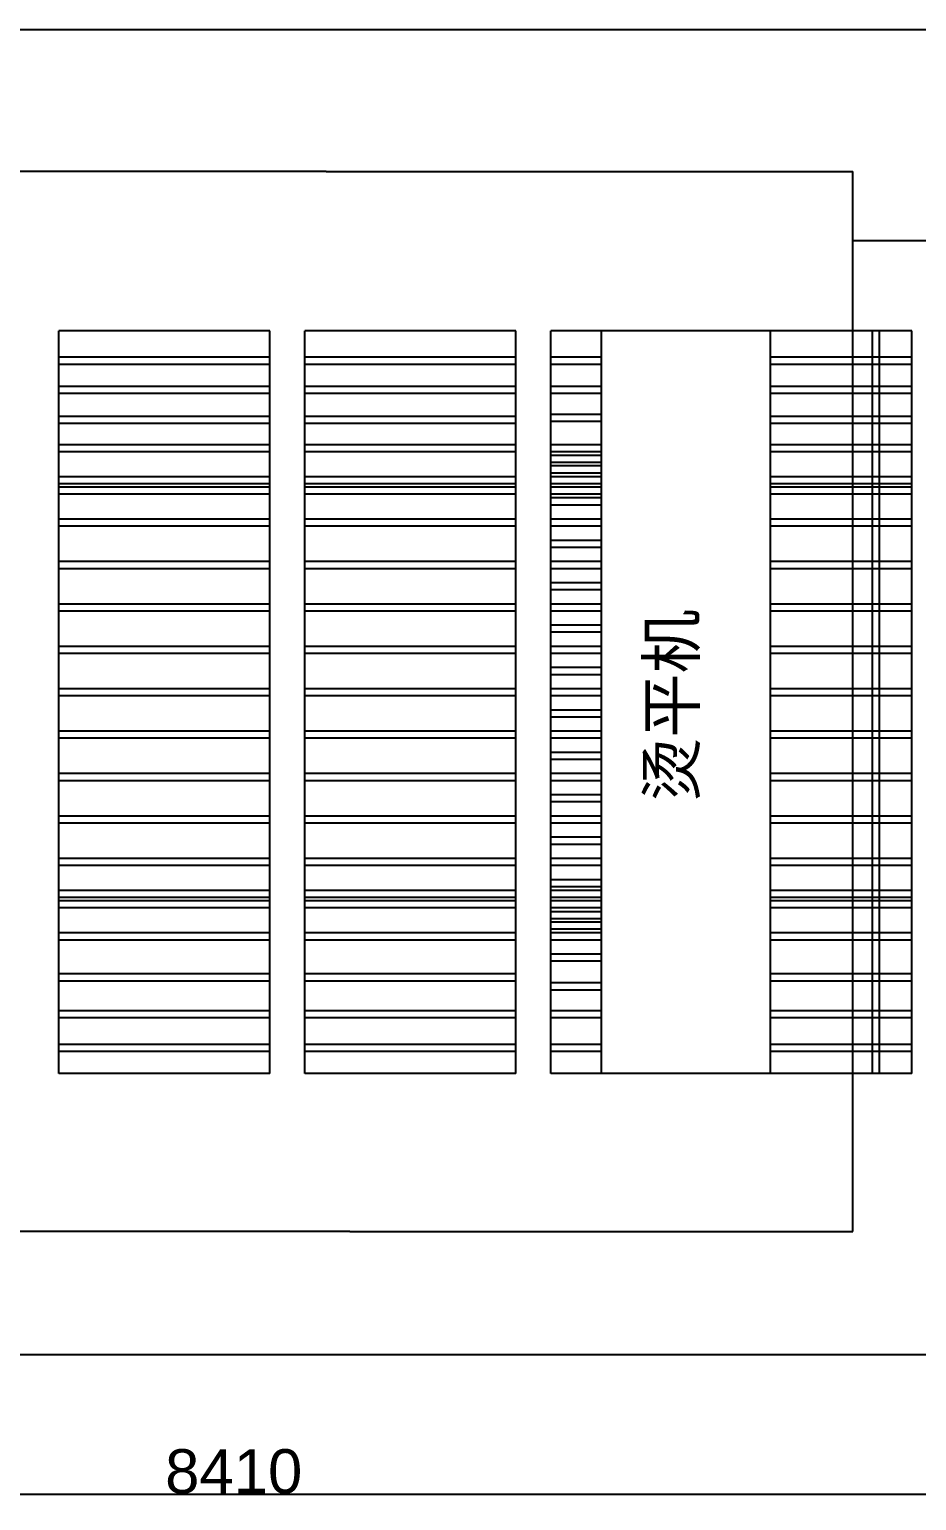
# Model space of a CAD drawing. Header units: millimetres. Extents: x 8553 to 58453, y 11523 to 43612.
# Drawn here: x 45659 to 48673, y 18245 to 23240 of the extents above; entities that cross this region are included whole.
import ezdxf

# ---------------------------------------------------------------- set-up
doc = ezdxf.new("R2010")
doc.units = ezdxf.units.MM
doc.header["$PDMODE"] = 35
for name, color, linetype in [('font_grey', 254, 'Continuous'), ('green', 122, 'Continuous'), ('tube_water', 120, 'Continuous')]:
    doc.layers.add(name, color=color, linetype=linetype)
doc.styles.get("Standard").update_dxf_attribs({"font": 'arial.ttf', "height": 150})
doc.dimstyles.new('ISO-25', dxfattribs={"dimtxt": 2.5, "dimasz": 2.5, "dimexe": 1.25, "dimexo": 0.625, "dimtad": 1, "dimtxsty": 'Standard', "dimcen": 2.5, "dimadec": 0, "dimazin": 0, "dimtfac": 1, "dimtmove": 0, "dimatfit": 3, "dimfxl": 1, "dimarcsym": 0})

# ---------------------------------------------------------------- blocks, each defined once
blk = doc.blocks.new('*D30')
at = {"layer": 'Defpoints', "color": 0, "transparency": 16777216}
for p in [(42148.1, 18740), (50558.1, 18740), (50558.1, 18266.2)]:
    blk.add_point(p, dxfattribs=at)
at = {"layer": 'font_grey', "color": 0, "lineweight": -2, "transparency": 16777216}
for p, q in [((42148.1, 18739.4), (42148.1, 18264.9)), ((50558.1, 18739.4), (50558.1, 18264.9)), ((42150.6, 18266.2), (50555.6, 18266.2))]:
    blk.add_line(p, q, dxfattribs=at)
at = {"layer": 'font_grey', "color": 0, "transparency": 16777216}
for points in [[(42150.6, 18266.6), (42150.6, 18265.8), (42148.1, 18266.2)], [(50555.6, 18266.6), (50555.6, 18265.8), (50558.1, 18266.2)]]:
    blk.add_solid(points, dxfattribs=at)
at = {"layer": 'font_grey', "color": 0, "transparency": 16777216, "insert": (46353.1, 18343.4), "char_height": 150, "attachment_point": 5}
blk.add_mtext('8410', dxfattribs=at)

msp = doc.modelspace()

# ---------------------------------------------------------------- linework, layer by layer
for p, q in [((46667.136, 22758.072), (44641.08, 22758.072)), ((46667.136, 22758.072), (48456.39, 22758.072)), ((48456.39, 19158.072), (48456.39, 22758.072)), ((45758.82, 19695.272), (45758.82, 22216.872)), ((46475.925, 22216.872), (45758.82, 22216.872)), ((46475.925, 19695.272), (46475.925, 22216.872)), ((46594.82, 19695.272), (46594.82, 22216.872)), ((47311.925, 22216.872), (46594.82, 22216.872)), ((47311.925, 19695.272), (47311.925, 22216.872)), ((47430.727, 19695.272), (47430.727, 22216.872)), ((48177.412, 22216.872), (47430.727, 22216.872)), ((47603.19, 19695.272), (47603.19, 22216.872)), ((48177.412, 19695.272), (48177.412, 22216.872)), ((48657.412, 22216.872), (48177.412, 22216.872)), ((48522.941, 19695.272), (48522.941, 22216.872)), ((48546.941, 19695.272), (48546.941, 22216.872)), ((48657.412, 19695.272), (48657.412, 22216.872)), ((46475.925, 22126.797), (45758.82, 22126.797)), ((46475.925, 22102.797), (45758.82, 22102.797)), ((45758.82, 19815.272), (45758.82, 22096.872)), ((47311.925, 22126.797), (46594.82, 22126.797)), ((47311.925, 22102.797), (46594.82, 22102.797)), ((47603.19, 22126.797), (47430.727, 22126.797)), ((47603.19, 22102.797), (47430.727, 22102.797)), ((48657.412, 22126.797), (48177.412, 22126.797)), ((48657.412, 22102.797), (48177.412, 22102.797)), ((48177.412, 19815.272), (48177.412, 22096.872)), ((46475.925, 22027.322), (45758.82, 22027.322)), ((46475.925, 22003.322), (45758.82, 22003.322)), ((47311.925, 22027.322), (46594.82, 22027.322)), ((47311.925, 22003.322), (46594.82, 22003.322)), ((47603.19, 22027.322), (47430.727, 22027.322)), ((47603.19, 22003.322), (47430.727, 22003.322)), ((48657.412, 22027.322), (48177.412, 22027.322)), ((48657.412, 22003.322), (48177.412, 22003.322)), ((47603.19, 21932.859), (47430.727, 21932.859)), ((46475.925, 21925.488), (45758.82, 21925.488)), ((46475.925, 21901.488), (45758.82, 21901.488)), ((47311.925, 21925.488), (46594.82, 21925.488)), ((47311.925, 21901.488), (46594.82, 21901.488)), ((47603.19, 21908.859), (47430.727, 21908.859)), ((48657.412, 21925.488), (48177.412, 21925.488)), ((48657.412, 21901.488), (48177.412, 21901.488)), ((46475.925, 21829.866), (45758.82, 21829.866)), ((47311.925, 21829.866), (46594.82, 21829.866)), ((47603.19, 21829.866), (47430.727, 21829.866)), ((48657.412, 21829.866), (48177.412, 21829.866)), ((46475.925, 21805.866), (45758.82, 21805.866)), ((47311.925, 21805.866), (46594.82, 21805.866)), ((47603.19, 21805.866), (47430.727, 21805.866)), ((47603.19, 21793.066), (47430.727, 21793.066)), ((48657.412, 21805.866), (48177.412, 21805.866)), ((47603.19, 21769.066), (47430.727, 21769.066)), ((47603.19, 21757.866), (47430.727, 21757.866)), ((47603.19, 21733.866), (47430.727, 21733.866)), ((46475.925, 21721.066), (45758.82, 21721.066)), ((46475.925, 21721.066), (45758.82, 21721.066)), ((46475.925, 21721.066), (45758.82, 21721.066)), ((46475.925, 21721.066), (45758.82, 21721.066)), ((46475.925, 21697.066), (45758.82, 21697.066)), ((46475.925, 21697.066), (45758.82, 21697.066)), ((46475.925, 21697.066), (45758.82, 21697.066)), ((46475.925, 21697.066), (45758.82, 21697.066)), ((46475.925, 21685.866), (45758.82, 21685.866)), ((46475.925, 21685.866), (45758.82, 21685.866)), ((46475.925, 21685.866), (45758.82, 21685.866)), ((47311.925, 21721.066), (46594.82, 21721.066)), ((47311.925, 21721.066), (46594.82, 21721.066)), ((47311.925, 21721.066), (46594.82, 21721.066)), ((47311.925, 21721.066), (46594.82, 21721.066)), ((47311.925, 21697.066), (46594.82, 21697.066)), ((47311.925, 21697.066), (46594.82, 21697.066)), ((47311.925, 21697.066), (46594.82, 21697.066)), ((47311.925, 21697.066), (46594.82, 21697.066)), ((47311.925, 21685.866), (46594.82, 21685.866)), ((47311.925, 21685.866), (46594.82, 21685.866)), ((47311.925, 21685.866), (46594.82, 21685.866)), ((47603.19, 21721.066), (47430.727, 21721.066)), ((47603.19, 21697.066), (47430.727, 21697.066)), ((47603.19, 21685.866), (47430.727, 21685.866)), ((48657.412, 21721.066), (48177.412, 21721.066)), ((48657.412, 21721.066), (48177.412, 21721.066)), ((48657.412, 21721.066), (48177.412, 21721.066)), ((48657.412, 21721.066), (48177.412, 21721.066)), ((48657.412, 21697.066), (48177.412, 21697.066)), ((48657.412, 21697.066), (48177.412, 21697.066)), ((48657.412, 21697.066), (48177.412, 21697.066)), ((48657.412, 21697.066), (48177.412, 21697.066)), ((48657.412, 21685.866), (48177.412, 21685.866)), ((48657.412, 21685.866), (48177.412, 21685.866)), ((48657.412, 21685.866), (48177.412, 21685.866)), ((46475.925, 21661.866), (45758.82, 21661.866)), ((46475.925, 21661.866), (45758.82, 21661.866)), ((46475.925, 21661.866), (45758.82, 21661.866)), ((47311.925, 21661.866), (46594.82, 21661.866)), ((47311.925, 21661.866), (46594.82, 21661.866)), ((47311.925, 21661.866), (46594.82, 21661.866)), ((47603.19, 21661.866), (47430.727, 21661.866)), ((47603.19, 21649.066), (47430.727, 21649.066)), ((48657.412, 21661.866), (48177.412, 21661.866)), ((48657.412, 21661.866), (48177.412, 21661.866)), ((48657.412, 21661.866), (48177.412, 21661.866)), ((47603.19, 21625.066), (47430.727, 21625.066)), ((46475.925, 21577.066), (45758.82, 21577.066)), ((46475.925, 21577.066), (45758.82, 21577.066)), ((46475.925, 21577.066), (45758.82, 21577.066)), ((46475.925, 21553.066), (45758.82, 21553.066)), ((46475.925, 21553.066), (45758.82, 21553.066)), ((46475.925, 21553.066), (45758.82, 21553.066)), ((47311.925, 21577.066), (46594.82, 21577.066)), ((47311.925, 21577.066), (46594.82, 21577.066)), ((47311.925, 21577.066), (46594.82, 21577.066)), ((47311.925, 21553.066), (46594.82, 21553.066)), ((47311.925, 21553.066), (46594.82, 21553.066)), ((47311.925, 21553.066), (46594.82, 21553.066)), ((47603.19, 21577.066), (47430.727, 21577.066)), ((47603.19, 21553.066), (47430.727, 21553.066)), ((48657.412, 21577.066), (48177.412, 21577.066)), ((48657.412, 21577.066), (48177.412, 21577.066)), ((48657.412, 21577.066), (48177.412, 21577.066)), ((48657.412, 21553.066), (48177.412, 21553.066)), ((48657.412, 21553.066), (48177.412, 21553.066)), ((48657.412, 21553.066), (48177.412, 21553.066)), ((47603.19, 21505.066), (47430.727, 21505.066)), ((47603.19, 21481.066), (47430.727, 21481.066)), ((46475.925, 21433.066), (45758.82, 21433.066)), ((47311.925, 21433.066), (46594.82, 21433.066)), ((47603.19, 21433.066), (47430.727, 21433.066)), ((48657.412, 21433.066), (48177.412, 21433.066)), ((46475.925, 21409.066), (45758.82, 21409.066)), ((47311.925, 21409.066), (46594.82, 21409.066)), ((47603.19, 21409.066), (47430.727, 21409.066)), ((48657.412, 21409.066), (48177.412, 21409.066)), ((47603.19, 21361.066), (47430.727, 21361.066)), ((47603.19, 21337.066), (47430.727, 21337.066)), ((46475.925, 21289.066), (45758.82, 21289.066)), ((46475.925, 21289.066), (45758.82, 21289.066)), ((46475.925, 21289.066), (45758.82, 21289.066)), ((47311.925, 21289.066), (46594.82, 21289.066)), ((47311.925, 21289.066), (46594.82, 21289.066)), ((47311.925, 21289.066), (46594.82, 21289.066)), ((47603.19, 21289.066), (47430.727, 21289.066)), ((48657.412, 21289.066), (48177.412, 21289.066)), ((48657.412, 21289.066), (48177.412, 21289.066)), ((48657.412, 21289.066), (48177.412, 21289.066)), ((46475.925, 21265.066), (45758.82, 21265.066)), ((46475.925, 21265.066), (45758.82, 21265.066)), ((46475.925, 21265.066), (45758.82, 21265.066)), ((47311.925, 21265.066), (46594.82, 21265.066)), ((47311.925, 21265.066), (46594.82, 21265.066)), ((47311.925, 21265.066), (46594.82, 21265.066)), ((47603.19, 21265.066), (47430.727, 21265.066)), ((48657.412, 21265.066), (48177.412, 21265.066)), ((48657.412, 21265.066), (48177.412, 21265.066)), ((48657.412, 21265.066), (48177.412, 21265.066)), ((47603.19, 21217.066), (47430.727, 21217.066)), ((47603.19, 21193.066), (47430.727, 21193.066)), ((46475.925, 21145.066), (45758.82, 21145.066)), ((46475.925, 21145.066), (45758.82, 21145.066)), ((46475.925, 21145.066), (45758.82, 21145.066)), ((46475.925, 21145.066), (45758.82, 21145.066)), ((46475.925, 21145.066), (45758.82, 21145.066)), ((47311.925, 21145.066), (46594.82, 21145.066)), ((47311.925, 21145.066), (46594.82, 21145.066)), ((47311.925, 21145.066), (46594.82, 21145.066)), ((47311.925, 21145.066), (46594.82, 21145.066)), ((47311.925, 21145.066), (46594.82, 21145.066)), ((47603.19, 21145.066), (47430.727, 21145.066)), ((48657.412, 21145.066), (48177.412, 21145.066)), ((48657.412, 21145.066), (48177.412, 21145.066)), ((48657.412, 21145.066), (48177.412, 21145.066)), ((48657.412, 21145.066), (48177.412, 21145.066)), ((48657.412, 21145.066), (48177.412, 21145.066)), ((46475.925, 21121.066), (45758.82, 21121.066)), ((46475.925, 21121.066), (45758.82, 21121.066)), ((46475.925, 21121.066), (45758.82, 21121.066)), ((46475.925, 21121.066), (45758.82, 21121.066)), ((46475.925, 21121.066), (45758.82, 21121.066)), ((47311.925, 21121.066), (46594.82, 21121.066)), ((47311.925, 21121.066), (46594.82, 21121.066)), ((47311.925, 21121.066), (46594.82, 21121.066)), ((47311.925, 21121.066), (46594.82, 21121.066)), ((47311.925, 21121.066), (46594.82, 21121.066)), ((47603.19, 21121.066), (47430.727, 21121.066)), ((48657.412, 21121.066), (48177.412, 21121.066)), ((48657.412, 21121.066), (48177.412, 21121.066)), ((48657.412, 21121.066), (48177.412, 21121.066)), ((48657.412, 21121.066), (48177.412, 21121.066)), ((48657.412, 21121.066), (48177.412, 21121.066)), ((47603.19, 21073.066), (47430.727, 21073.066)), ((47603.19, 21049.066), (47430.727, 21049.066)), ((46475.925, 21001.066), (45758.82, 21001.066)), ((46475.925, 21001.066), (45758.82, 21001.066)), ((46475.925, 21001.066), (45758.82, 21001.066)), ((46475.925, 21001.066), (45758.82, 21001.066)), ((47311.925, 21001.066), (46594.82, 21001.066)), ((47311.925, 21001.066), (46594.82, 21001.066)), ((47311.925, 21001.066), (46594.82, 21001.066)), ((47311.925, 21001.066), (46594.82, 21001.066)), ((47603.19, 21001.066), (47430.727, 21001.066)), ((48657.412, 21001.066), (48177.412, 21001.066)), ((48657.412, 21001.066), (48177.412, 21001.066)), ((48657.412, 21001.066), (48177.412, 21001.066)), ((48657.412, 21001.066), (48177.412, 21001.066)), ((46475.925, 20977.066), (45758.82, 20977.066)), ((46475.925, 20977.066), (45758.82, 20977.066)), ((46475.925, 20977.066), (45758.82, 20977.066)), ((46475.925, 20977.066), (45758.82, 20977.066)), ((47311.925, 20977.066), (46594.82, 20977.066)), ((47311.925, 20977.066), (46594.82, 20977.066)), ((47311.925, 20977.066), (46594.82, 20977.066)), ((47311.925, 20977.066), (46594.82, 20977.066)), ((47603.19, 20977.066), (47430.727, 20977.066)), ((48657.412, 20977.066), (48177.412, 20977.066)), ((48657.412, 20977.066), (48177.412, 20977.066)), ((48657.412, 20977.066), (48177.412, 20977.066)), ((48657.412, 20977.066), (48177.412, 20977.066)), ((47603.19, 20929.066), (47430.727, 20929.066)), ((47603.19, 20905.066), (47430.727, 20905.066)), ((46475.925, 20857.066), (45758.82, 20857.066)), ((46475.925, 20857.066), (45758.82, 20857.066)), ((46475.925, 20833.066), (45758.82, 20833.066)), ((46475.925, 20833.066), (45758.82, 20833.066)), ((47311.925, 20857.066), (46594.82, 20857.066)), ((47311.925, 20857.066), (46594.82, 20857.066)), ((47311.925, 20833.066), (46594.82, 20833.066)), ((47311.925, 20833.066), (46594.82, 20833.066)), ((47603.19, 20857.066), (47430.727, 20857.066)), ((47603.19, 20833.066), (47430.727, 20833.066)), ((48657.412, 20857.066), (48177.412, 20857.066)), ((48657.412, 20857.066), (48177.412, 20857.066)), ((48657.412, 20833.066), (48177.412, 20833.066)), ((48657.412, 20833.066), (48177.412, 20833.066)), ((47603.19, 20785.066), (47430.727, 20785.066)), ((47603.19, 20761.066), (47430.727, 20761.066)), ((46475.925, 20713.066), (45758.82, 20713.066)), ((46475.925, 20713.066), (45758.82, 20713.066)), ((46475.925, 20689.066), (45758.82, 20689.066)), ((46475.925, 20689.066), (45758.82, 20689.066)), ((47311.925, 20713.066), (46594.82, 20713.066)), ((47311.925, 20713.066), (46594.82, 20713.066)), ((47311.925, 20689.066), (46594.82, 20689.066)), ((47311.925, 20689.066), (46594.82, 20689.066)), ((47603.19, 20713.066), (47430.727, 20713.066)), ((47603.19, 20689.066), (47430.727, 20689.066)), ((48657.412, 20713.066), (48177.412, 20713.066)), ((48657.412, 20713.066), (48177.412, 20713.066)), ((48657.412, 20689.066), (48177.412, 20689.066)), ((48657.412, 20689.066), (48177.412, 20689.066)), ((47603.19, 20641.066), (47430.727, 20641.066)), ((47603.19, 20617.066), (47430.727, 20617.066)), ((46475.925, 20569.066), (45758.82, 20569.066)), ((46475.925, 20569.066), (45758.82, 20569.066)), ((46475.925, 20569.066), (45758.82, 20569.066)), ((46475.925, 20569.066), (45758.82, 20569.066)), ((46475.925, 20545.066), (45758.82, 20545.066)), ((46475.925, 20545.066), (45758.82, 20545.066)), ((46475.925, 20545.066), (45758.82, 20545.066)), ((46475.925, 20545.066), (45758.82, 20545.066)), ((47311.925, 20569.066), (46594.82, 20569.066)), ((47311.925, 20569.066), (46594.82, 20569.066)), ((47311.925, 20569.066), (46594.82, 20569.066)), ((47311.925, 20569.066), (46594.82, 20569.066)), ((47311.925, 20545.066), (46594.82, 20545.066)), ((47311.925, 20545.066), (46594.82, 20545.066)), ((47311.925, 20545.066), (46594.82, 20545.066)), ((47311.925, 20545.066), (46594.82, 20545.066)), ((47603.19, 20569.066), (47430.727, 20569.066)), ((47603.19, 20545.066), (47430.727, 20545.066)), ((48657.412, 20569.066), (48177.412, 20569.066)), ((48657.412, 20569.066), (48177.412, 20569.066)), ((48657.412, 20569.066), (48177.412, 20569.066)), ((48657.412, 20569.066), (48177.412, 20569.066)), ((48657.412, 20545.066), (48177.412, 20545.066)), ((48657.412, 20545.066), (48177.412, 20545.066)), ((48657.412, 20545.066), (48177.412, 20545.066)), ((48657.412, 20545.066), (48177.412, 20545.066)), ((47603.19, 20497.066), (47430.727, 20497.066)), ((47603.19, 20473.066), (47430.727, 20473.066)), ((46475.925, 20425.066), (45758.82, 20425.066)), ((46475.925, 20425.066), (45758.82, 20425.066)), ((46475.925, 20425.066), (45758.82, 20425.066)), ((46475.925, 20425.066), (45758.82, 20425.066)), ((46475.925, 20401.066), (45758.82, 20401.066)), ((46475.925, 20401.066), (45758.82, 20401.066)), ((46475.925, 20401.066), (45758.82, 20401.066)), ((46475.925, 20401.066), (45758.82, 20401.066)), ((47311.925, 20425.066), (46594.82, 20425.066)), ((47311.925, 20425.066), (46594.82, 20425.066)), ((47311.925, 20425.066), (46594.82, 20425.066)), ((47311.925, 20425.066), (46594.82, 20425.066)), ((47311.925, 20401.066), (46594.82, 20401.066)), ((47311.925, 20401.066), (46594.82, 20401.066)), ((47311.925, 20401.066), (46594.82, 20401.066)), ((47311.925, 20401.066), (46594.82, 20401.066)), ((47603.19, 20425.066), (47430.727, 20425.066)), ((47603.19, 20401.066), (47430.727, 20401.066)), ((48657.412, 20425.066), (48177.412, 20425.066)), ((48657.412, 20425.066), (48177.412, 20425.066)), ((48657.412, 20425.066), (48177.412, 20425.066)), ((48657.412, 20425.066), (48177.412, 20425.066)), ((48657.412, 20401.066), (48177.412, 20401.066)), ((48657.412, 20401.066), (48177.412, 20401.066)), ((48657.412, 20401.066), (48177.412, 20401.066)), ((48657.412, 20401.066), (48177.412, 20401.066)), ((47603.19, 20353.066), (47430.727, 20353.066)), ((46475.925, 20316.266), (45758.82, 20316.266)), ((46475.925, 20292.266), (45758.82, 20292.266)), ((46475.925, 20281.066), (45758.82, 20281.066)), ((46475.925, 20281.066), (45758.82, 20281.066)), ((46475.925, 20281.066), (45758.82, 20281.066)), ((47311.925, 20316.266), (46594.82, 20316.266)), ((47311.925, 20292.266), (46594.82, 20292.266)), ((47311.925, 20281.066), (46594.82, 20281.066)), ((47311.925, 20281.066), (46594.82, 20281.066)), ((47311.925, 20281.066), (46594.82, 20281.066)), ((47603.19, 20329.066), (47430.727, 20329.066)), ((47603.19, 20316.266), (47430.727, 20316.266)), ((47603.19, 20292.266), (47430.727, 20292.266)), ((47603.19, 20281.066), (47430.727, 20281.066)), ((48657.412, 20316.266), (48177.412, 20316.266)), ((48657.412, 20292.266), (48177.412, 20292.266)), ((48657.412, 20281.066), (48177.412, 20281.066)), ((48657.412, 20281.066), (48177.412, 20281.066)), ((48657.412, 20281.066), (48177.412, 20281.066)), ((46475.925, 20257.066), (45758.82, 20257.066)), ((46475.925, 20257.066), (45758.82, 20257.066)), ((46475.925, 20257.066), (45758.82, 20257.066)), ((47311.925, 20257.066), (46594.82, 20257.066)), ((47311.925, 20257.066), (46594.82, 20257.066)), ((47311.925, 20257.066), (46594.82, 20257.066)), ((47603.19, 20257.066), (47430.727, 20257.066)), ((47603.19, 20244.266), (47430.727, 20244.266)), ((48657.412, 20257.066), (48177.412, 20257.066)), ((48657.412, 20257.066), (48177.412, 20257.066)), ((48657.412, 20257.066), (48177.412, 20257.066)), ((47603.19, 20220.266), (47430.727, 20220.266)), ((47603.19, 20209.066), (47430.727, 20209.066)), ((47603.19, 20185.066), (47430.727, 20185.066)), ((46475.925, 20172.266), (45758.82, 20172.266)), ((46475.925, 20148.266), (45758.82, 20148.266)), ((47311.925, 20172.266), (46594.82, 20172.266)), ((47311.925, 20148.266), (46594.82, 20148.266)), ((47603.19, 20172.266), (47430.727, 20172.266)), ((47603.19, 20148.266), (47430.727, 20148.266)), ((48657.412, 20172.266), (48177.412, 20172.266)), ((48657.412, 20148.266), (48177.412, 20148.266)), ((47603.19, 20100.266), (47430.727, 20100.266)), ((46475.925, 20033.009), (45758.82, 20033.009)), ((47311.925, 20033.009), (46594.82, 20033.009)), ((47603.19, 20076.266), (47430.727, 20076.266)), ((48657.412, 20033.009), (48177.412, 20033.009)), ((46475.925, 20009.009), (45758.82, 20009.009)), ((47311.925, 20009.009), (46594.82, 20009.009)), ((47603.19, 20002.455), (47430.727, 20002.455)), ((48657.412, 20009.009), (48177.412, 20009.009)), ((47603.19, 19978.455), (47430.727, 19978.455)), ((46475.925, 19908.266), (45758.82, 19908.266)), ((46475.925, 19884.266), (45758.82, 19884.266)), ((47311.925, 19908.266), (46594.82, 19908.266)), ((47311.925, 19884.266), (46594.82, 19884.266)), ((47603.19, 19908.266), (47430.727, 19908.266)), ((47603.19, 19884.266), (47430.727, 19884.266)), ((48657.412, 19908.266), (48177.412, 19908.266)), ((48657.412, 19884.266), (48177.412, 19884.266)), ((46475.925, 19793.488), (45758.82, 19793.488)), ((47311.925, 19793.488), (46594.82, 19793.488)), ((47603.19, 19793.488), (47430.727, 19793.488)), ((48657.412, 19793.488), (48177.412, 19793.488)), ((46475.925, 19769.488), (45758.82, 19769.488)), ((47311.925, 19769.488), (46594.82, 19769.488)), ((47603.19, 19769.488), (47430.727, 19769.488)), ((48657.412, 19769.488), (48177.412, 19769.488)), ((46475.925, 19695.272), (45758.82, 19695.272)), ((47311.925, 19695.272), (46594.82, 19695.272)), ((48177.412, 19695.272), (47430.727, 19695.272)), ((48657.412, 19695.272), (48177.412, 19695.272)), ((46747.136, 19158.072), (44721.08, 19158.072)), ((46747.136, 19158.072), (48456.39, 19158.072))]:
    msp.add_line(p, q)
at = {"layer": 'green'}
msp.add_lwpolyline([(42148.115, 18739.984), (42148.115, 23239.984), (50558.115, 23239.984), (50558.115, 18739.984)], close=True, dxfattribs=at)
at = {"layer": 'tube_water'}
msp.add_line((48456.39, 22523.075), (52157.241, 22523.075), dxfattribs=at)

# ---------------------------------------------------------------- texts
at = {"color": 1, "insert": (47760.202, 20616.936), "char_height": 160, "attachment_point": 1, "rotation": 90}
msp.add_mtext_dynamic_manual_height_columns('{\\fSimSun|b0|i0|c134|p2;烫平机}', width=2002.03199, gutter_width=1000, heights=[0], dxfattribs=at)

# ---------------------------------------------------------------- dimensions: what is measured, and where the dimension line sits
at = {"layer": 'font_grey'}
dim = msp.add_linear_dim(base=(50558.115, 18266.186), p1=(42148.115, 18739.984), p2=(50558.115, 18739.984), dimstyle='ISO-25', dxfattribs=at)
dim.commit()
dim.dimension.update_dxf_attribs({"geometry": '*D30', "text_midpoint": (46353.115, 18343.397)})

doc.saveas('drawing.dxf')
